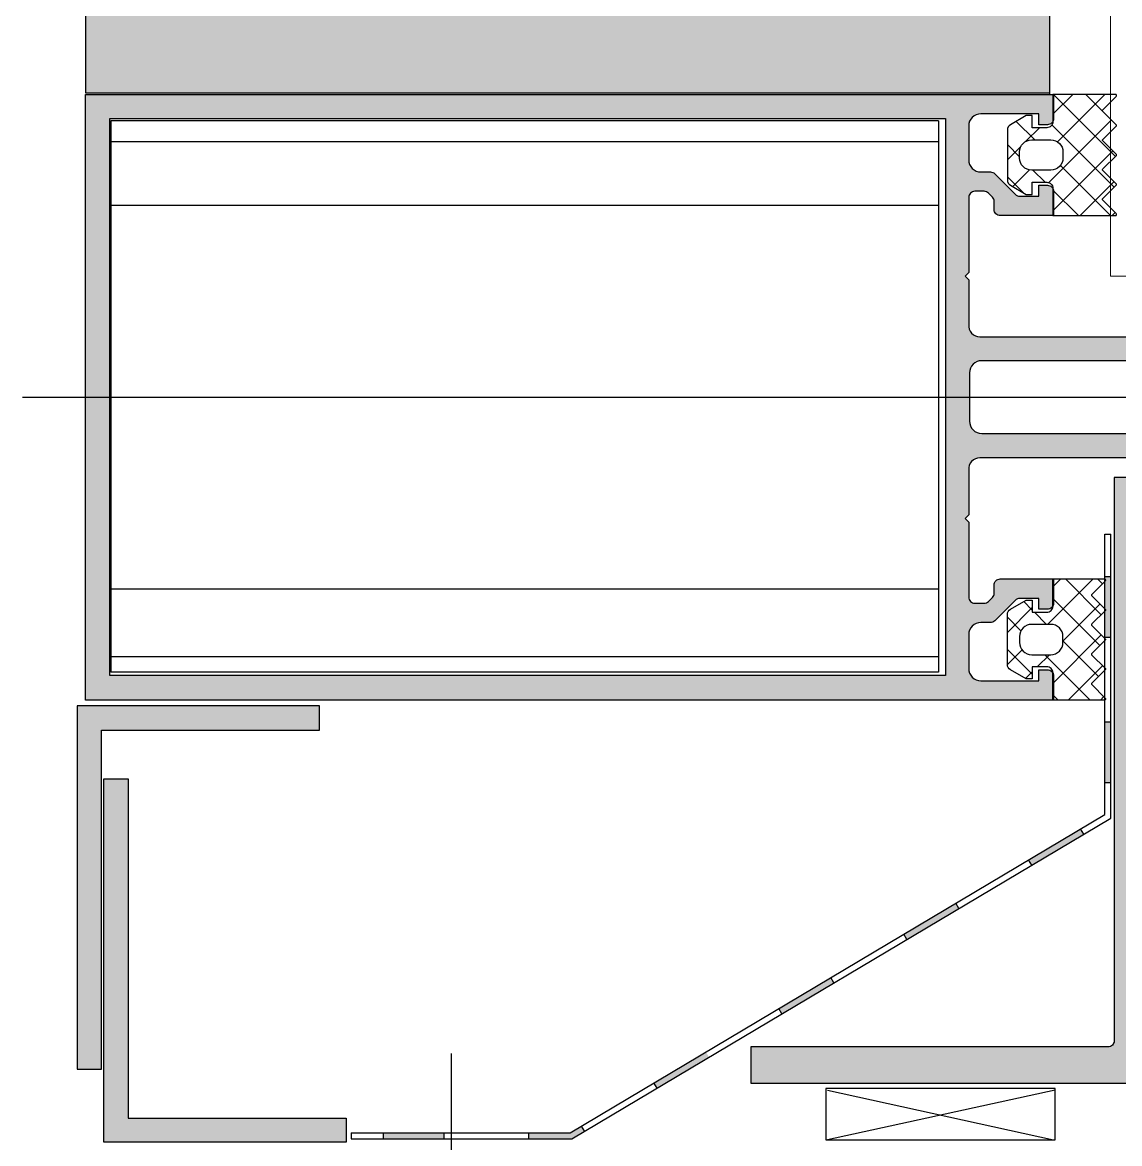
# Model space of a CAD drawing. Header units: millimetres. Extents: x 809 to 8159, y 33 to 4533.
# Drawn here: x 3993.37 to 4002.43, y 3100.41 to 3109.66 of the extents above; entities that cross this region are included whole.
import ezdxf

# ---------------------------------------------------------------- set-up
doc = ezdxf.new("R2010")
doc.units = ezdxf.units.MM
doc.linetypes.add('DASHDOT', pattern=[25.4, 12.7, -6.35, 0, -6.35])
for name, color, linetype in [('5', 11, 'Continuous'), ('EKSEN', 11, 'Continuous'), ('FITILLER', 240, 'Continuous'), ('GORUNUS-TARAMA', 11, 'Continuous')]:
    doc.layers.add(name, color=color, linetype=linetype)
doc.layers.add('cam', color=5, linetype='Continuous', lineweight=0)

# ---------------------------------------------------------------- blocks, each defined once
blk = doc.blocks.new('ajsdfxcvzx')
h = blk.add_hatch(color=256)
edge = h.paths.add_edge_path()
edge.add_line((35957.791, -5482.4544), (35957.721, -5482.4544))
edge.add_line((35957.721, -5482.4544), (35957.721, -5482.3644))
edge.add_line((35957.721, -5482.3644), (35957.241, -5482.3644))
edge.add_arc((35957.241, -5482.4644), 0.1, 90, 180)
edge.add_line((35957.141, -5482.4644), (35957.141, -5482.7444))
edge.add_arc((35957.241, -5482.7444), 0.1, 180, 270)
edge.add_line((35957.241, -5482.8444), (35957.3203, -5482.8444))
edge.add_arc((35957.3203, -5482.8944), 0.05, 405, 450, ccw=False)
edge.add_line((35957.3557, -5482.859), (35957.5264, -5483.0298))
edge.add_arc((35957.5617, -5482.9944), 0.05, 225, 270)
edge.add_line((35957.5617, -5483.0444), (35957.721, -5483.0444))
edge.add_line((35957.721, -5483.0444), (35957.721, -5482.9544))
edge.add_line((35957.721, -5482.9544), (35957.791, -5482.9544))
edge.add_arc((35957.791, -5483.0044), 0.05, 0, 90, ccw=False)
edge.add_line((35957.841, -5483.0044), (35957.841, -5483.2044))
edge.add_line((35957.841, -5483.2044), (35957.401, -5483.2044))
edge.add_arc((35957.401, -5483.1544), 0.05, 180, 270, ccw=False)
edge.add_line((35957.351, -5483.1544), (35957.351, -5483.0872))
edge.add_arc((35957.301, -5483.0872), 0.05, 360, 405)
edge.add_line((35957.3364, -5483.0519), (35957.3035, -5483.019))
edge.add_arc((35957.2682, -5483.0544), 0.05, 405, 450)
edge.add_line((35957.2682, -5483.0044), (35957.191, -5483.0044))
edge.add_arc((35957.191, -5483.0544), 0.05, 90, 180)
edge.add_line((35957.141, -5483.0544), (35957.141, -5483.3044))
edge.add_line((35957.141, -5483.3044), (35957.141, -5483.6744))
edge.add_line((35957.141, -5483.6744), (35957.111, -5483.7044))
edge.add_line((35957.111, -5483.7044), (35957.141, -5483.7344))
edge.add_line((35957.141, -5483.7344), (35957.141, -5484.1044))
edge.add_arc((35957.2325, -5484.1125), 0.0919, 174.92947, 270.95505)
edge.add_line((35957.2341, -5484.2044), (35959.511, -5484.2044))
edge.add_arc((35959.531, -5484.2044), 0.02, 180, 360)
edge.add_line((35959.551, -5484.2044), (35959.571, -5484.2044))
edge.add_arc((35959.591, -5484.2044), 0.02, 180, 360)
edge.add_line((35959.611, -5484.2044), (35960.541, -5484.2044))
edge.add_line((35960.541, -5484.2044), (35960.541, -5484.3444))
edge.add_arc((35960.481, -5484.3444), 0.06, 270, 360, ccw=False)
edge.add_line((35960.481, -5484.4044), (35960.481, -5484.4744))
edge.add_arc((35960.451, -5484.4744), 0.03, 270, 360, ccw=False)
edge.add_line((35960.451, -5484.5044), (35960.411, -5484.5044))
edge.add_arc((35960.411, -5484.4744), 0.03, 180, 270, ccw=False)
edge.add_line((35960.381, -5484.4744), (35960.381, -5484.4044))
edge.add_line((35960.381, -5484.4044), (35959.741, -5484.4044))
edge.add_line((35959.741, -5484.4044), (35959.741, -5484.6544))
edge.add_line((35959.741, -5484.6544), (35959.691, -5484.7044))
edge.add_line((35959.691, -5484.7044), (35959.741, -5484.7544))
edge.add_line((35959.741, -5484.7544), (35959.741, -5485.0044))
edge.add_line((35959.741, -5485.0044), (35960.381, -5485.0044))
edge.add_line((35960.381, -5485.0044), (35960.381, -5484.9344))
edge.add_arc((35960.411, -5484.9344), 0.03, 90, 180, ccw=False)
edge.add_line((35960.411, -5484.9044), (35960.451, -5484.9044))
edge.add_arc((35960.451, -5484.9344), 0.03, 0, 90, ccw=False)
edge.add_line((35960.481, -5484.9344), (35960.481, -5485.0044))
edge.add_arc((35960.481, -5485.0644), 0.06, 360, 450, ccw=False)
edge.add_line((35960.541, -5485.0644), (35960.541, -5485.2044))
edge.add_line((35960.541, -5485.2044), (35959.611, -5485.2044))
edge.add_arc((35959.591, -5485.2044), 0.02, 360, 540)
edge.add_line((35959.571, -5485.2044), (35959.551, -5485.2044))
edge.add_arc((35959.531, -5485.2044), 0.02, 360, 540)
edge.add_line((35959.511, -5485.2044), (35957.2341, -5485.2044))
edge.add_arc((35957.2325, -5485.2963), 0.0919, 449.04495, 545.07053)
edge.add_line((35957.141, -5485.3044), (35957.141, -5485.6744))
edge.add_line((35957.141, -5485.6744), (35957.111, -5485.7044))
edge.add_line((35957.111, -5485.7044), (35957.141, -5485.7344))
edge.add_line((35957.141, -5485.7344), (35957.141, -5486.1044))
edge.add_line((35957.141, -5486.1044), (35957.141, -5486.3544))
edge.add_arc((35957.191, -5486.3544), 0.05, 180, 270)
edge.add_line((35957.191, -5486.4044), (35957.2682, -5486.4044))
edge.add_arc((35957.2682, -5486.3544), 0.05, 270, 315)
edge.add_line((35957.3035, -5486.3898), (35957.3364, -5486.3569))
edge.add_arc((35957.301, -5486.3216), 0.05, 315, 360)
edge.add_line((35957.351, -5486.3216), (35957.351, -5486.2544))
edge.add_arc((35957.401, -5486.2544), 0.05, 90, 180, ccw=False)
edge.add_line((35957.401, -5486.2044), (35957.841, -5486.2044))
edge.add_line((35957.841, -5486.2044), (35957.841, -5486.4044))
edge.add_arc((35957.791, -5486.4044), 0.05, 270, 360, ccw=False)
edge.add_line((35957.791, -5486.4544), (35957.721, -5486.4544))
edge.add_line((35957.721, -5486.4544), (35957.721, -5486.3644))
edge.add_line((35957.721, -5486.3644), (35957.5617, -5486.3644))
edge.add_arc((35957.5617, -5486.4144), 0.05, 450, 495)
edge.add_line((35957.5264, -5486.379), (35957.3557, -5486.5498))
edge.add_arc((35957.3203, -5486.5144), 0.05, 270, 315, ccw=False)
edge.add_line((35957.3203, -5486.5644), (35957.241, -5486.5644))
edge.add_arc((35957.241, -5486.6644), 0.1, 90, 180)
edge.add_line((35957.141, -5486.6644), (35957.141, -5486.9444))
edge.add_arc((35957.241, -5486.9444), 0.1, 180, 270)
edge.add_line((35957.241, -5487.0444), (35957.721, -5487.0444))
edge.add_line((35957.721, -5487.0444), (35957.721, -5486.9544))
edge.add_line((35957.721, -5486.9544), (35957.791, -5486.9544))
edge.add_arc((35957.791, -5487.0044), 0.05, 0, 90, ccw=False)
edge.add_line((35957.841, -5487.0044), (35957.841, -5487.2044))
edge.add_line((35957.841, -5487.2044), (35949.8482, -5487.2044))
edge.add_line((35949.8482, -5487.2044), (35949.8482, -5482.2044))
edge.add_line((35949.8482, -5482.2044), (35957.841, -5482.2044))
edge.add_line((35957.841, -5482.2044), (35957.841, -5482.4044))
edge.add_arc((35957.791, -5482.4044), 0.05, 270, 360, ccw=False)
h.paths.add_polyline_path([(35956.9482, -5487.0027), (35950.0482, -5487.0027), (35950.0482, -5482.4027), (35956.9482, -5482.4027), (35956.9482, -5484.7027)], flags=16)
edge = h.paths.add_edge_path(flags=16)
edge.add_arc((35959.3482, -5484.5027), 0.1, 360, 450)
edge.add_line((35959.3482, -5484.4027), (35957.2482, -5484.4027))
edge.add_arc((35957.2482, -5484.5027), 0.1, 90, 180)
edge.add_line((35957.1482, -5484.5027), (35957.1482, -5484.9027))
edge.add_arc((35957.2482, -5484.9027), 0.1, 180, 270)
edge.add_line((35957.2482, -5485.0027), (35959.3482, -5485.0027))
edge.add_arc((35959.3482, -5484.9027), 0.1, 270, 360)
edge.add_line((35959.4482, -5484.9027), (35959.4482, -5484.5027))
h = blk.add_hatch(color=256)
edge = h.paths.add_edge_path()
edge.add_arc((35958.9818, -5489.7671), 0.03, 300, 390)
edge.add_line((35959.0078, -5489.7521), (35958.9015, -5489.5679))
edge.add_line((35958.9015, -5489.5679), (35959.0078, -5489.3837))
edge.add_arc((35958.9818, -5489.3687), 0.03, 330, 420)
edge.add_line((35958.9968, -5489.3427), (35958.9607, -5489.3219))
edge.add_arc((35958.9457, -5489.3479), 0.03, 60, 120)
edge.add_line((35958.9307, -5489.3219), (35958.7368, -5489.4339))
edge.add_arc((35958.7218, -5489.4079), 0.03, 180, 300, ccw=False)
edge.add_line((35958.6918, -5489.4079), (35958.6918, -5489.2779))
edge.add_line((35958.6918, -5489.2779), (35958.5418, -5489.2779))
edge.add_line((35958.5418, -5489.2779), (35958.5418, -5489.0779))
edge.add_line((35958.5418, -5489.0779), (35958.6918, -5489.0779))
edge.add_line((35958.6918, -5489.0779), (35958.6918, -5488.9179))
edge.add_arc((35958.7168, -5488.9179), 0.025, -0.00003, 179.99997, ccw=False)
edge.add_line((35958.7418, -5488.9179), (35958.8418, -5488.9179))
edge.add_line((35958.8418, -5488.9179), (35958.9418, -5489.0179))
edge.add_line((35958.9418, -5489.0179), (35958.9825, -5489.0179))
edge.add_line((35958.9825, -5489.0179), (35959.0118, -5488.9886))
edge.add_line((35959.0118, -5488.9886), (35959.0118, -5488.9179))
edge.add_line((35959.0118, -5488.9179), (35959.0918, -5488.8379))
edge.add_line((35959.0918, -5488.8379), (35959.0918, -5488.7279))
edge.add_line((35959.0918, -5488.7279), (35958.9618, -5488.7279))
edge.add_line((35958.9618, -5488.7279), (35958.8918, -5488.7979))
edge.add_line((35958.8918, -5488.7979), (35958.8418, -5488.7679))
edge.add_line((35958.8418, -5488.7679), (35958.5418, -5488.7679))
edge.add_line((35958.5418, -5488.7679), (35958.5418, -5485.3679))
edge.add_line((35958.5418, -5485.3679), (35958.3418, -5485.3679))
edge.add_line((35958.3418, -5485.3679), (35958.3418, -5490.0179))
edge.add_arc((35958.2918, -5490.0179), 0.05, -90, 0, ccw=False)
edge.add_line((35958.2918, -5490.0679), (35955.3418, -5490.0679))
edge.add_line((35955.3418, -5490.0679), (35955.3418, -5490.3679))
edge.add_line((35955.3418, -5490.3679), (35958.5918, -5490.3679))
edge.add_arc((35958.6418, -5490.3679), 0.05, 0, 180, ccw=False)
edge.add_line((35958.6918, -5490.3679), (35958.8418, -5490.3679))
edge.add_line((35958.8418, -5490.3679), (35958.8918, -5490.3379))
edge.add_line((35958.8918, -5490.3379), (35958.9618, -5490.4079))
edge.add_line((35958.9618, -5490.4079), (35959.0918, -5490.4079))
edge.add_line((35959.0918, -5490.4079), (35959.0918, -5490.2979))
edge.add_line((35959.0918, -5490.2979), (35959.0118, -5490.2179))
edge.add_line((35959.0118, -5490.2179), (35959.0118, -5490.1472))
edge.add_line((35959.0118, -5490.1472), (35958.9825, -5490.1179))
edge.add_line((35958.9825, -5490.1179), (35958.9418, -5490.1179))
edge.add_line((35958.9418, -5490.1179), (35958.8418, -5490.2179))
edge.add_line((35958.8418, -5490.2179), (35958.7418, -5490.2179))
edge.add_arc((35958.7168, -5490.2179), 0.025, -180, 0, ccw=False)
edge.add_line((35958.6918, -5490.2179), (35958.6918, -5490.0579))
edge.add_line((35958.6918, -5490.0579), (35958.5418, -5490.0579))
edge.add_line((35958.5418, -5490.0579), (35958.5418, -5489.8579))
edge.add_line((35958.5418, -5489.8579), (35958.6918, -5489.8579))
edge.add_line((35958.6918, -5489.8579), (35958.6918, -5489.7279))
edge.add_arc((35958.7218, -5489.7279), 0.03, 60, 180, ccw=False)
edge.add_line((35958.7368, -5489.7019), (35958.9307, -5489.8139))
edge.add_arc((35958.9457, -5489.7879), 0.03, 240, 300)
edge.add_line((35958.9607, -5489.8139), (35958.9968, -5489.793))
h = blk.add_hatch(color=256)
h.paths.add_polyline_path([(35958.2654, -5486.1838), (35958.2654, -5486.2051, -0.543593), (35958.2689, -5486.2215), (35958.2654, -5486.225), (35958.2654, -5486.4522), (35958.2674, -5486.4542, -0.414214), (35958.2674, -5486.4668), (35958.2654, -5486.4689), (35958.2654, -5486.6838), (35958.3154, -5486.6838), (35958.3154, -5486.1838)])
h.paths.add_polyline_path([(35958.2654, -5487.3838), (35958.2654, -5487.8838), (35958.3154, -5487.8838), (35958.3154, -5487.3838)])
for points in [[(35949.7794, -5487.2513), (35949.7794, -5490.2513), (35949.9794, -5490.2513), (35949.9794, -5487.4513), (35951.7794, -5487.4513), (35951.7794, -5487.2513)], [(35949.9993, -5490.8545), (35949.9993, -5487.8545), (35950.1993, -5487.8545), (35950.1993, -5490.6545), (35951.9993, -5490.6545), (35951.9993, -5490.8545)], [(35954.5418, -5490.3651), (35954.5674, -5490.408), (35954.9971, -5490.1523), (35954.9715, -5490.1094)], [(35952.307, -5490.7767), (35952.307, -5490.8267), (35952.807, -5490.8267), (35952.807, -5490.8103, -0.043435), (35952.6573, -5490.7767)]]:
    blk.add_hatch(color=256).paths.add_polyline_path(points)
h = blk.add_hatch(color=256)
h.paths.add_polyline_path([(35957.6355, -5488.5241), (35957.6611, -5488.5671), (35958.0908, -5488.3114), (35958.0652, -5488.2684)])
h.paths.add_polyline_path([(35956.6043, -5489.1378), (35956.6299, -5489.1807), (35956.8949, -5489.023), (35956.8724, -5488.9782)])
h.paths.add_polyline_path([(35956.8724, -5488.9782), (35956.8949, -5489.023), (35957.0595, -5488.925), (35957.034, -5488.8821)])
h.paths.add_polyline_path([(35955.7122, -5489.6686), (35955.6708, -5489.7514), (35956.0283, -5489.5387), (35956.0027, -5489.4957)])
h.paths.add_polyline_path([(35955.5731, -5489.7514), (35955.5986, -5489.7944), (35955.6708, -5489.7514), (35955.7122, -5489.6686)])
h = blk.add_hatch(color=256)
h.paths.add_polyline_path([(35952.6573, -5490.7767, 0.043435), (35952.807, -5490.8103), (35952.807, -5490.7767)])
h.paths.add_polyline_path([(35953.507, -5490.7767), (35953.507, -5490.8267), (35953.8638, -5490.8267), (35953.9672, -5490.7652), (35953.9416, -5490.7222), (35953.85, -5490.7767)])
at = {"layer": 'FITILLER'}
h = blk.add_hatch(dxfattribs=at)
h.set_pattern_fill('DOTS', color=256, scale=1.2, angle=135, style=0)
h.set_pattern_definition([(135, (36052.0062, -5623.766174), (-0.079549513, -0.026516504), [0, -0.075])])
h.paths.add_polyline_path([(35957.811, -5482.1909), (35957.811, -5481.5093), (35949.8482, -5481.5093), (35949.8482, -5482.1909)])
h = blk.add_hatch(dxfattribs=at)
h.set_pattern_fill('NET', color=256, scale=1.5, angle=225, style=0)
h.set_pattern_definition([(225, (35971.45092, -5494.951), (0.1325825, -0.1325825), []), (315, (35971.45092, -5494.951), (0.1325825, 0.1325825), [])])
edge = h.paths.add_edge_path(flags=16)
edge.add_arc((35957.8193, -5482.7294), 0.1, 270, 360, ccw=False)
edge.add_line((35957.8193, -5482.8294), (35957.661, -5482.8294))
edge.add_arc((35957.661, -5482.7294), 0.1, 180, 270, ccw=False)
edge.add_line((35957.561, -5482.7294), (35957.561, -5482.6794))
edge.add_arc((35957.661, -5482.6794), 0.1, 90, 180, ccw=False)
edge.add_line((35957.661, -5482.5794), (35957.8193, -5482.5794))
edge.add_arc((35957.8193, -5482.6794), 0.1, 0, 90, ccw=False)
edge.add_line((35957.9193, -5482.6794), (35957.9193, -5482.7294))
edge = h.paths.add_edge_path()
edge.add_line((35957.836, -5483.2044), (35958.3528, -5483.2044))
edge.add_arc((35958.3528, -5483.1944), 0.01, 270, 405)
edge.add_line((35958.3599, -5483.1873), (35958.2491, -5483.0765))
edge.add_arc((35958.2554, -5483.0702), 0.00893, 135, 225, ccw=False)
edge.add_line((35958.2491, -5483.0639), (35958.3584, -5482.9546))
edge.add_arc((35958.3521, -5482.9483), 0.00893, 315, 405)
edge.add_line((35958.3584, -5482.942), (35958.2491, -5482.8327))
edge.add_arc((35958.2554, -5482.8263), 0.00893, 135, 225, ccw=False)
edge.add_line((35958.2491, -5482.82), (35958.3584, -5482.7107))
edge.add_arc((35958.3521, -5482.7044), 0.00893, 315, 405)
edge.add_line((35958.3584, -5482.6981), (35958.2491, -5482.5888))
edge.add_arc((35958.2554, -5482.5825), 0.00893, 135, 225, ccw=False)
edge.add_line((35958.2491, -5482.5761), (35958.3584, -5482.4668))
edge.add_arc((35958.3521, -5482.4605), 0.00893, 315, 405)
edge.add_line((35958.3584, -5482.4542), (35958.2491, -5482.3449))
edge.add_arc((35958.2554, -5482.3386), 0.00893, 135, 225, ccw=False)
edge.add_line((35958.2491, -5482.3323), (35958.3599, -5482.2215))
edge.add_arc((35958.3528, -5482.2144), 0.01, 315, 450)
edge.add_line((35958.3528, -5482.2044), (35957.836, -5482.2044))
edge.add_line((35957.836, -5482.2044), (35957.836, -5482.4294))
edge.add_arc((35957.786, -5482.4294), 0.05, 270, 360, ccw=False)
edge.add_line((35957.786, -5482.4794), (35957.666, -5482.4794))
edge.add_line((35957.666, -5482.4794), (35957.666, -5482.3794))
edge.add_line((35957.666, -5482.3794), (35957.616, -5482.3794))
edge.add_line((35957.616, -5482.3794), (35957.486, -5482.4545))
edge.add_arc((35957.511, -5482.4978), 0.05, 120, 180)
edge.add_line((35957.461, -5482.4978), (35957.461, -5482.911))
edge.add_arc((35957.511, -5482.911), 0.05, 180, 240)
edge.add_line((35957.486, -5482.9543), (35957.616, -5483.0294))
edge.add_line((35957.616, -5483.0294), (35957.666, -5483.0294))
edge.add_line((35957.666, -5483.0294), (35957.666, -5482.9294))
edge.add_line((35957.666, -5482.9294), (35957.786, -5482.9294))
edge.add_arc((35957.786, -5482.9794), 0.05, 0, 90, ccw=False)
edge.add_line((35957.836, -5482.9794), (35957.836, -5483.2044))
h = blk.add_hatch(dxfattribs=at)
h.set_pattern_fill('NET', color=256, scale=1.5, angle=225, style=0)
h.set_pattern_definition([(135, (35971.45092, -5474.45781), (0.1325825, 0.1325825), []), (45, (35971.45092, -5474.45781), (0.1325825, -0.1325825), [])])
edge = h.paths.add_edge_path(flags=16)
edge.add_arc((35957.8193, -5486.6794), 0.1, 0, 90)
edge.add_line((35957.8193, -5486.5794), (35957.661, -5486.5794))
edge.add_arc((35957.661, -5486.6794), 0.1, 90, 180)
edge.add_line((35957.561, -5486.6794), (35957.561, -5486.7294))
edge.add_arc((35957.661, -5486.7294), 0.1, 180, 270)
edge.add_line((35957.661, -5486.8294), (35957.8193, -5486.8294))
edge.add_arc((35957.8193, -5486.7294), 0.1, 270, 360)
edge.add_line((35957.9193, -5486.7294), (35957.9193, -5486.6794))
edge = h.paths.add_edge_path()
edge.add_line((35957.836, -5486.2044), (35958.2618, -5486.2044))
edge.add_arc((35958.2618, -5486.2144), 0.01, -45, 90, ccw=False)
edge.add_line((35958.2689, -5486.2215), (35958.1581, -5486.3323))
edge.add_arc((35958.1644, -5486.3386), 0.00893, 135, 225)
edge.add_line((35958.1581, -5486.3449), (35958.2674, -5486.4542))
edge.add_arc((35958.2611, -5486.4605), 0.00893, -45, 45, ccw=False)
edge.add_line((35958.2674, -5486.4668), (35958.1581, -5486.5761))
edge.add_arc((35958.1644, -5486.5825), 0.00893, 135, 225)
edge.add_line((35958.1581, -5486.5888), (35958.2674, -5486.6981))
edge.add_arc((35958.2611, -5486.7044), 0.00893, -45, 45, ccw=False)
edge.add_line((35958.2674, -5486.7107), (35958.1581, -5486.82))
edge.add_arc((35958.1644, -5486.8263), 0.00893, 135, 225)
edge.add_line((35958.1581, -5486.8327), (35958.2674, -5486.942))
edge.add_arc((35958.2611, -5486.9483), 0.00893, -45, 45, ccw=False)
edge.add_line((35958.2674, -5486.9546), (35958.1581, -5487.0639))
edge.add_arc((35958.1644, -5487.0702), 0.00893, 135, 225)
edge.add_line((35958.1581, -5487.0765), (35958.2689, -5487.1873))
edge.add_arc((35958.2618, -5487.1944), 0.01, -90, 45, ccw=False)
edge.add_line((35958.2618, -5487.2044), (35957.836, -5487.2044))
edge.add_line((35957.836, -5487.2044), (35957.836, -5486.9794))
edge.add_arc((35957.786, -5486.9794), 0.05, 0, 90)
edge.add_line((35957.786, -5486.9294), (35957.666, -5486.9294))
edge.add_line((35957.666, -5486.9294), (35957.666, -5487.0294))
edge.add_line((35957.666, -5487.0294), (35957.616, -5487.0294))
edge.add_line((35957.616, -5487.0294), (35957.486, -5486.9543))
edge.add_arc((35957.511, -5486.911), 0.05, 180, 240, ccw=False)
edge.add_line((35957.461, -5486.911), (35957.461, -5486.4978))
edge.add_arc((35957.511, -5486.4978), 0.05, 120, 180, ccw=False)
edge.add_line((35957.486, -5486.4545), (35957.616, -5486.3794))
edge.add_line((35957.616, -5486.3794), (35957.666, -5486.3794))
edge.add_line((35957.666, -5486.3794), (35957.666, -5486.4794))
edge.add_line((35957.666, -5486.4794), (35957.786, -5486.4794))
edge.add_arc((35957.786, -5486.4294), 0.05, 270, 360)
edge.add_line((35957.836, -5486.4294), (35957.836, -5486.2044))
for p, q in [((35958.2654, -5485.8351), (35958.3154, -5485.8351)), ((35958.2654, -5488.1493), (35958.2654, -5485.8351)), ((35958.3154, -5488.1778), (35958.3154, -5485.8351)), ((35958.2654, -5486.1838), (35958.3154, -5486.1838)), ((35958.2654, -5486.6838), (35958.3154, -5486.6838)), ((35958.2654, -5487.3838), (35958.3154, -5487.3838)), ((35958.2654, -5487.8838), (35958.3154, -5487.8838)), ((35953.85, -5490.7767), (35958.2654, -5488.1493)), ((35953.8638, -5490.8267), (35958.3154, -5488.1778)), ((35958.0908, -5488.3114), (35958.0652, -5488.2684)), ((35957.6611, -5488.5671), (35957.6355, -5488.5241)), ((35957.0595, -5488.925), (35957.034, -5488.8821)), ((35956.6299, -5489.1807), (35956.6043, -5489.1378)), ((35956.0283, -5489.5387), (35956.0027, -5489.4957)), ((35955.5986, -5489.7944), (35955.5731, -5489.7514)), ((35952.8676, -5490.1209), (35952.8676, -5491.3901)), ((35954.5674, -5490.408), (35954.5418, -5490.3651)), ((35957.8554, -5490.4241), (35955.9741, -5490.8334)), ((35955.9741, -5490.4241), (35957.8417, -5490.8334)), ((35953.9416, -5490.7222), (35953.9672, -5490.7652)), ((35952.0414, -5490.7767), (35953.85, -5490.7767)), ((35952.0414, -5490.7767), (35952.0414, -5490.8267)), ((35952.307, -5490.7767), (35952.307, -5490.8267)), ((35952.807, -5490.7767), (35952.807, -5490.8267)), ((35953.507, -5490.7767), (35953.507, -5490.8267)), ((35952.0414, -5490.8267), (35953.8638, -5490.8267))]:
    blk.add_line(p, q)
for points in [[(35959.511, -5485.2044), (35957.2341, -5485.2044, 0.445362), (35957.141, -5485.3044), (35957.141, -5485.6744), (35957.111, -5485.7044), (35957.141, -5485.7344), (35957.141, -5486.1044), (35957.141, -5486.3544, 0.414214), (35957.191, -5486.4044), (35957.2682, -5486.4044, 0.198912), (35957.3035, -5486.3898), (35957.3364, -5486.3569, 0.198912), (35957.351, -5486.3216), (35957.351, -5486.2544, -0.414214), (35957.401, -5486.2044), (35957.841, -5486.2044), (35957.841, -5486.4044, -0.414214), (35957.791, -5486.4544), (35957.721, -5486.4544), (35957.721, -5486.3644), (35957.5617, -5486.3644, 0.198912), (35957.5264, -5486.379), (35957.3557, -5486.5498, -0.198912), (35957.3203, -5486.5644), (35957.241, -5486.5644, 0.414214), (35957.141, -5486.6644), (35957.141, -5486.9444, 0.414214), (35957.241, -5487.0444), (35957.721, -5487.0444), (35957.721, -5486.9544), (35957.791, -5486.9544, -0.414214), (35957.841, -5487.0044), (35957.841, -5487.2044), (35949.8482, -5487.2044), (35949.8482, -5482.2044), (35957.841, -5482.2044), (35957.841, -5482.4044, -0.414214), (35957.791, -5482.4544), (35957.721, -5482.4544), (35957.721, -5482.3644), (35957.241, -5482.3644, 0.414214), (35957.141, -5482.4644), (35957.141, -5482.7444, 0.414214), (35957.241, -5482.8444), (35957.3203, -5482.8444, -0.198912), (35957.3557, -5482.859), (35957.5264, -5483.0298, 0.198912), (35957.5617, -5483.0444), (35957.721, -5483.0444), (35957.721, -5482.9544), (35957.791, -5482.9544, -0.414214), (35957.841, -5483.0044), (35957.841, -5483.2044), (35957.401, -5483.2044, -0.414214), (35957.351, -5483.1544), (35957.351, -5483.0872, 0.198912), (35957.3364, -5483.0519), (35957.3035, -5483.019, 0.198912), (35957.2682, -5483.0044), (35957.191, -5483.0044, 0.414214), (35957.141, -5483.0544), (35957.141, -5483.3044), (35957.141, -5483.6744), (35957.111, -5483.7044), (35957.141, -5483.7344), (35957.141, -5484.1044, 0.445362), (35957.2341, -5484.2044), (35959.511, -5484.2044, 1)], [(35958.5418, -5485.3679), (35958.3418, -5485.3679), (35958.3418, -5490.0179, -0.414214), (35958.2918, -5490.0679), (35955.3418, -5490.0679), (35955.3418, -5490.3679), (35958.5918, -5490.3679, -1)]]:
    blk.add_lwpolyline(points, format="xyb")
for points in [[(35956.9482, -5487.0027), (35950.0482, -5487.0027), (35950.0482, -5482.4027), (35956.9482, -5482.4027), (35956.9482, -5484.7027)], [(35949.7794, -5487.2513), (35949.7794, -5490.2513), (35949.9794, -5490.2513), (35949.9794, -5487.4513), (35951.7794, -5487.4513), (35951.7794, -5487.2513)], [(35949.9993, -5490.8545), (35949.9993, -5487.8545), (35950.1993, -5487.8545), (35950.1993, -5490.6545), (35951.9993, -5490.6545), (35951.9993, -5490.8545)], [(35955.9605, -5490.4105), (35955.9605, -5490.8334), (35957.8554, -5490.8334), (35957.8554, -5490.4105)]]:
    blk.add_lwpolyline(points, close=True)
blk.add_lwpolyline([(35959.4482, -5484.5027, 0.414214), (35959.3482, -5484.4027), (35957.2482, -5484.4027, 0.414214), (35957.1482, -5484.5027), (35957.1482, -5484.9027, 0.414214), (35957.2482, -5485.0027), (35959.3482, -5485.0027, 0.414214), (35959.4482, -5484.9027)], format="xyb", close=True)
at = {"layer": '5'}
blk.add_line((35957.811, -5482.2044), (35957.811, -5231.6883), dxfattribs=at)
at = {"layer": 'cam'}
for p, q in [((35958.311, -5231.6883), (35958.311, -5483.7044)), ((35958.311, -5483.7044), (35958.911, -5483.7044))]:
    blk.add_line(p, q, dxfattribs=at)
at = {"layer": 'EKSEN', "linetype": 'DASHDOT', "ltscale": 5}
blk.add_line((35949.3267, -5484.7044), (35963.1364, -5484.7044), dxfattribs=at)
at = {"layer": 'FITILLER'}
blk.add_lwpolyline([(35957.811, -5482.1909), (35957.811, -5481.5093), (35949.8482, -5481.5093), (35949.8482, -5482.1909)], close=True, dxfattribs=at)
for points in [[(35957.836, -5483.2044), (35958.3528, -5483.2044, 0.668179), (35958.3599, -5483.1873), (35958.2491, -5483.0765, -0.414214), (35958.2491, -5483.0639), (35958.3584, -5482.9546, 0.414214), (35958.3584, -5482.942), (35958.2491, -5482.8327, -0.414214), (35958.2491, -5482.82), (35958.3584, -5482.7107, 0.414214), (35958.3584, -5482.6981), (35958.2491, -5482.5888, -0.414214), (35958.2491, -5482.5761), (35958.3584, -5482.4668, 0.414214), (35958.3584, -5482.4542), (35958.2491, -5482.3449, -0.414214), (35958.2491, -5482.3323), (35958.3599, -5482.2215, 0.668179), (35958.3528, -5482.2044), (35957.836, -5482.2044), (35957.836, -5482.4294, -0.414214), (35957.786, -5482.4794), (35957.666, -5482.4794), (35957.666, -5482.3794), (35957.616, -5482.3794), (35957.486, -5482.4545, 0.267949), (35957.461, -5482.4978), (35957.461, -5482.911, 0.267949), (35957.486, -5482.9543), (35957.616, -5483.0294), (35957.666, -5483.0294), (35957.666, -5482.9294), (35957.786, -5482.9294, -0.414214), (35957.836, -5482.9794)], [(35957.9193, -5482.7294, -0.414214), (35957.8193, -5482.8294), (35957.661, -5482.8294, -0.414214), (35957.561, -5482.7294), (35957.561, -5482.6794, -0.414214), (35957.661, -5482.5794), (35957.8193, -5482.5794, -0.414214), (35957.9193, -5482.6794)], [(35957.836, -5486.2044), (35958.2618, -5486.2044, -0.668179), (35958.2689, -5486.2215), (35958.1581, -5486.3323, 0.414214), (35958.1581, -5486.3449), (35958.2674, -5486.4542, -0.414214), (35958.2674, -5486.4668), (35958.1581, -5486.5761, 0.414214), (35958.1581, -5486.5888), (35958.2674, -5486.6981, -0.414214), (35958.2674, -5486.7107), (35958.1581, -5486.82, 0.414214), (35958.1581, -5486.8327), (35958.2674, -5486.942, -0.414214), (35958.2674, -5486.9546), (35958.1581, -5487.0639, 0.414214), (35958.1581, -5487.0765), (35958.2689, -5487.1873, -0.668179), (35958.2618, -5487.2044), (35957.836, -5487.2044), (35957.836, -5486.9794, 0.414214), (35957.786, -5486.9294), (35957.666, -5486.9294), (35957.666, -5487.0294), (35957.616, -5487.0294), (35957.486, -5486.9543, -0.267949), (35957.461, -5486.911), (35957.461, -5486.4978, -0.267949), (35957.486, -5486.4545), (35957.616, -5486.3794), (35957.666, -5486.3794), (35957.666, -5486.4794), (35957.786, -5486.4794, 0.414214), (35957.836, -5486.4294)], [(35957.9193, -5486.6794, 0.414214), (35957.8193, -5486.5794), (35957.661, -5486.5794, 0.414214), (35957.561, -5486.6794), (35957.561, -5486.7294, 0.414214), (35957.661, -5486.8294), (35957.8193, -5486.8294, 0.414214), (35957.9193, -5486.7294)]]:
    blk.add_lwpolyline(points, format="xyb", close=True, dxfattribs=at)
at = {"layer": 'GORUNUS-TARAMA'}
for p, q in [((35956.8903, -5482.4236), (35950.056, -5482.4236)), ((35950.056, -5482.4236), (35950.056, -5486.9745)), ((35956.8903, -5482.4236), (35956.8903, -5486.9745)), ((35956.8903, -5482.5968), (35950.056, -5482.5968)), ((35956.8903, -5483.1201), (35950.056, -5483.1201)), ((35956.8903, -5486.2887), (35950.056, -5486.2887)), ((35956.8903, -5486.8462), (35950.056, -5486.8462)), ((35956.8903, -5486.9745), (35950.056, -5486.9745))]:
    blk.add_line(p, q, dxfattribs=at)

msp = doc.modelspace()

# ---------------------------------------------------------------- block references
at = {"layer": 'GORUNUS-TARAMA'}
msp.add_blockref('ajsdfxcvzx', (-31955.9557, 8591.2741), dxfattribs=at)

doc.saveas('drawing.dxf')
